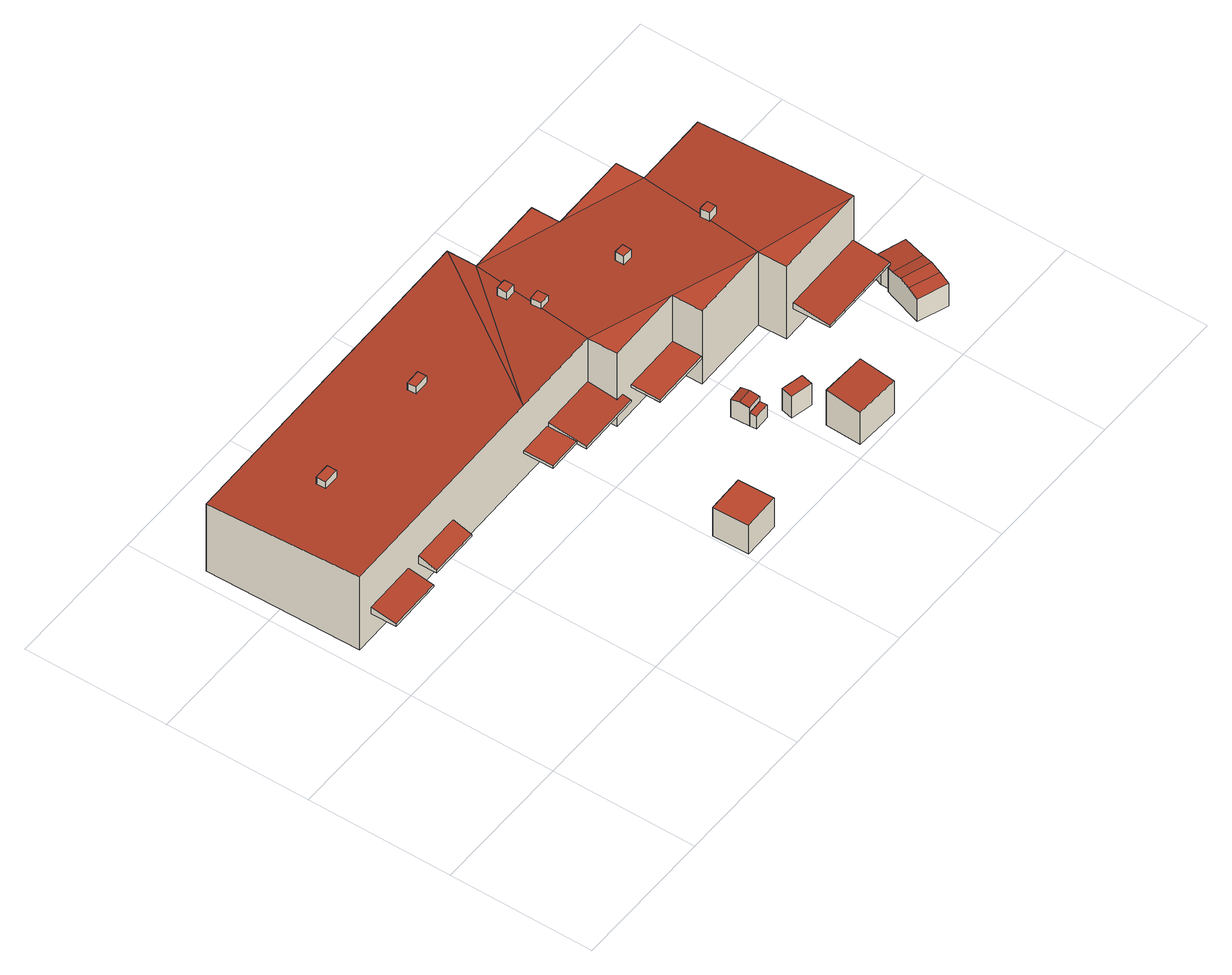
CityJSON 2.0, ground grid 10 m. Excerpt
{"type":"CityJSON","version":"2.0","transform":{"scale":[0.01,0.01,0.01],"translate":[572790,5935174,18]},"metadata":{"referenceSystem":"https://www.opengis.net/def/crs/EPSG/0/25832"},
"CityObjects":{
"building1":{"type":"Building","attributes":{"Grundfläche 2D":"6.405540","Grundhöhe NN":"19.329"},"geometry":[{"type":"Solid","lod":"3","boundaries":[[[[0,1,2,3]],[[4,5,3,2]],[[5,6,0,3]],[[6,7,1,0]],[[7,4,2,1]],[[7,6,5,4]]]],"semantics":{"surfaces":[{"type":"RoofSurface"},{"type":"WallSurface"},{"type":"GroundSurface"}],"values":[[0,1,1,1,1,2]]}}]},
"building2":{"type":"Building","attributes":{"Grundfläche 2D":"443.817178","Grundhöhe NN":"19.121"},"children":["building2-1","building2-2","building2-3","building2-4","building2-5","building2-6","building2-7","building2-8","building2-9","building2-10","building2-11"],"geometry":[{"type":"Solid","lod":"3","boundaries":[[[[8,9,10,11]],[[12,9,13,14,15]],[[12,10,9]],[[16,17,13]],[[18,19,17]],[[20,21,12,15,14,13,17,19,22,23]],[[24,25,19]],[[23,22,19,25,26,27,20]],[[28,21,20]],[[29,12,21]],[[30,31,13,9,8,32,33]],[[34,16,13,31,30,33,35,36]],[[35,37,38,39,17,16,34,36]],[[40,18,17,39,38,37,41,42]],[[18,40,42,41,43,19]],[[24,19,43,44]],[[26,25,24,44,45,46]],[[27,26,46,47]],[[20,27,47,48]],[[28,20,48,49]],[[21,28,49,50]],[[29,21,50,51]],[[12,29,51,52]],[[10,12,52,53]],[[11,10,53,54]],[[8,11,54,32]],[[32,54,53,52,51,50,49,48,47,46,45,44,43,41,37,35,33]]]],"semantics":{"surfaces":[{"type":"RoofSurface"},{"type":"WallSurface"},{"type":"GroundSurface"}],"values":[[0,0,0,0,0,0,0,0,0,0,1,1,1,1,1,1,1,1,1,1,1,1,1,1,1,1,2]]}}]},
"building2-1":{"type":"BuildingInstallation","parents":["building2"],"geometry":[{"type":"MultiSurface","lod":"3","boundaries":[[[55,56,57,58]],[[58,57,59,60]],[[55,58,60,61]],[[56,55,61,62]],[[57,56,62,59]]],"semantics":{"surfaces":[{"type":"RoofSurface"},{"type":"WallSurface"}],"values":[0,1,1,1,1]}}]},
"building2-2":{"type":"BuildingInstallation","parents":["building2"],"geometry":[{"type":"MultiSurface","lod":"3","boundaries":[[[63,64,65,66,67,68]],[[69,66,65,64,70,22]],[[67,66,69,71]],[[72,63,68,67,71,23]],[[64,63,72,70]]],"semantics":{"surfaces":[{"type":"RoofSurface"},{"type":"WallSurface"}],"values":[0,1,1,1,1]}}]},
"building2-3":{"type":"BuildingInstallation","parents":["building2"],"geometry":[{"type":"MultiSurface","lod":"3","boundaries":[[[73,74,75,76]],[[76,75,77,78]],[[73,76,78,79]],[[74,73,79,80]],[[75,74,80,77]]],"semantics":{"surfaces":[{"type":"RoofSurface"},{"type":"WallSurface"}],"values":[0,1,1,1,1]}}]},
"building2-4":{"type":"BuildingInstallation","parents":["building2"],"geometry":[{"type":"MultiSurface","lod":"3","boundaries":[[[81,82,83,84]],[[84,83,85,86]],[[81,84,86,87]],[[82,81,87,88]],[[83,82,88,85]]],"semantics":{"surfaces":[{"type":"RoofSurface"},{"type":"WallSurface"}],"values":[0,1,1,1,1]}}]},
"building2-5":{"type":"BuildingInstallation","parents":["building2"],"geometry":[{"type":"MultiSurface","lod":"3","boundaries":[[[89,90,91,92,93]],[[91,90,89,94,14,95]],[[95,96,92,91]],[[97,93,92,96,15]],[[97,94,89,93]]],"semantics":{"surfaces":[{"type":"RoofSurface"},{"type":"WallSurface"}],"values":[0,1,1,1,1]}}]},
"building2-6":{"type":"BuildingInstallation","parents":["building2"],"geometry":[{"type":"MultiSurface","lod":"3","boundaries":[[[98,99,100,101]],[[101,100,102,103]],[[98,101,103,104]],[[99,98,104,105]],[[100,99,105,102]]],"semantics":{"surfaces":[{"type":"RoofSurface"},{"type":"WallSurface"}],"values":[0,1,1,1,1]}}]},
"building2-7":{"type":"BuildingInstallation","parents":["building2"],"geometry":[{"type":"MultiSurface","lod":"3","boundaries":[[[106,107,108,109]],[[109,108,110,111]],[[106,109,111,112]],[[107,106,112,113]],[[107,113,110,108]],[[110,113,112,111]]],"semantics":{"surfaces":[{"type":"RoofSurface"},{"type":"WallSurface"},{"type":"OuterCeilingSurface"}],"values":[0,1,1,1,1,2]}}]},
"building2-8":{"type":"BuildingInstallation","parents":["building2"],"geometry":[{"type":"MultiSurface","lod":"3","boundaries":[[[114,115,116,117]],[[117,116,118,119]],[[114,117,119,120]],[[115,114,120,121]],[[115,121,118,116]],[[120,119,118,121]]],"semantics":{"surfaces":[{"type":"RoofSurface"},{"type":"WallSurface"},{"type":"OuterCeilingSurface"}],"values":[0,1,1,1,1,2]}}]},
"building2-9":{"type":"BuildingInstallation","parents":["building2"],"geometry":[{"type":"MultiSurface","lod":"3","boundaries":[[[31,122,123,124,125,34]],[[125,124,126,127]],[[34,36,30,31]],[[123,122,128,129]],[[124,123,129,126]],[[125,127,36,34]],[[31,30,128,122]],[[127,126,129,128,30,36]]],"semantics":{"surfaces":[{"type":"RoofSurface"},{"type":"WallSurface"},{"type":"OuterCeilingSurface"}],"values":[0,1,1,1,1,1,1,2]}}]},
"building2-10":{"type":"BuildingInstallation","parents":["building2"],"geometry":[{"type":"MultiSurface","lod":"3","boundaries":[[[130,131,132,133]],[[134,135,132,131]],[[135,136,133,132]],[[136,137,130,133]],[[137,134,131,130]],[[134,137,136,135]]],"semantics":{"surfaces":[{"type":"RoofSurface"},{"type":"WallSurface"},{"type":"OuterCeilingSurface"}],"values":[0,1,1,1,1,2]}}]},
"building2-11":{"type":"BuildingInstallation","parents":["building2"],"geometry":[{"type":"MultiSurface","lod":"3","boundaries":[[[40,39,138,139]],[[39,38,140,138]],[[40,42,38,39]],[[141,139,138,140]],[[141,42,40,139]],[[38,42,141,140]]],"semantics":{"surfaces":[{"type":"RoofSurface"},{"type":"WallSurface"},{"type":"OuterCeilingSurface"}],"values":[0,1,1,1,1,2]}}]},
"building3":{"type":"Building","attributes":{"Grundfläche 2D":"0.533774","Grundhöhe NN":"19.146"},"geometry":[{"type":"Solid","lod":"3","boundaries":[[[[142,143,144,145]],[[146,147,145,144]],[[147,148,142,145]],[[148,149,143,142]],[[149,146,144,143]],[[149,148,147,146]]]],"semantics":{"surfaces":[{"type":"RoofSurface"},{"type":"WallSurface"},{"type":"GroundSurface"}],"values":[[0,1,1,1,1,2]]}}]},
"building4":{"type":"Building","attributes":{"Grundfläche 2D":"1.388361","Grundhöhe NN":"19.131"},"geometry":[{"type":"Solid","lod":"3","boundaries":[[[[150,151,152]],[[150,152,153]],[[154,150,153,155]],[[151,150,154,156]],[[153,152,151,157,158]],[[155,153,158,159]],[[156,154,155,159,160]],[[151,156,160,157]],[[158,157,160,159]]]],"semantics":{"surfaces":[{"type":"RoofSurface"},{"type":"WallSurface"},{"type":"GroundSurface"}],"values":[[0,0,0,0,1,1,1,1,2]]}}]},
"building5":{"type":"Building","attributes":{"Grundfläche 2D":"1.262740","Grundhöhe NN":"19.126"},"geometry":[{"type":"Solid","lod":"3","boundaries":[[[[161,162,163,164]],[[165,166,164,163]],[[166,167,161,164]],[[167,168,162,161]],[[168,165,163,162]],[[168,167,166,165]]]],"semantics":{"surfaces":[{"type":"RoofSurface"},{"type":"WallSurface"},{"type":"GroundSurface"}],"values":[[0,1,1,1,1,2]]}}]},
"building6":{"type":"Building","attributes":{"Grundfläche 2D":"7.645011","Grundhöhe NN":"18.325"},"geometry":[{"type":"Solid","lod":"3","boundaries":[[[[169,170,171,172]],[[173,174,172,171]],[[174,175,169,172]],[[175,176,170,169]],[[176,173,171,170]],[[176,175,174,173]]]],"semantics":{"surfaces":[{"type":"RoofSurface"},{"type":"WallSurface"},{"type":"GroundSurface"}],"values":[[0,1,1,1,1,2]]}}]},
"building7":{"type":"Building","attributes":{"Grundfläche 2D":"9.064296","Grundhöhe NN":"19.121"},"children":["building7-1"],"geometry":[{"type":"Solid","lod":"3","boundaries":[[[[177,178,179,180]],[[181,178,177,182]],[[183,181,182,184]],[[185,186,187,183,184,188,189]],[[180,179,190,191]],[[192,188,184,182,177,180,191,193]],[[189,188,192,194]],[[185,189,194,195]],[[186,185,195,196]],[[187,186,196,197]],[[190,179,178,181,183,187,197,198]],[[190,198,197,196,195,194,192,193,191]]]],"semantics":{"surfaces":[{"type":"RoofSurface"},{"type":"WallSurface"},{"type":"GroundSurface"}],"values":[[0,0,0,0,1,1,1,1,1,1,1,2]]}}]},
"building7-1":{"type":"BuildingInstallation","parents":["building7"],"geometry":[{"type":"MultiSurface","lod":"3","boundaries":[[[199,200,201,202,203,204,205]],[[203,202,206,207]],[[205,204,203,207,208]],[[201,200,199,205,208,209]],[[201,209,206,202]],[[208,207,206,209]]],"semantics":{"surfaces":[{"type":"RoofSurface"},{"type":"WallSurface"},{"type":"OuterCeilingSurface"}],"values":[0,1,1,1,1,2]}}]}
},
"vertices":[
[2202,284,374],[1945,277,374],[1952,28,374],[2208,35,374],[1952,28,133],[2208,35,133],[2202,284,133],[1945,277,133],
[60,1402,726],[1686,1427,726],[2443,2511,677],[43,2474,677],[2446,2309,677],[2327,1437,726],[2376,1797,706],[2386,1869,702],[2330,1231,726],[2880,1239,726],[2883,1032,726],[3444,1041,726],[3564,1932,677],[3003,2121,677],[3495,1416,706],[3504,1482,702],[3448,844,726],[4105,854,726],[4115,854,726],[4098,1940,677],[3561,2129,677],[3000,2318,677],[2327,1437,310],[2327,1437,366],[60,1402,112],[2327,1437,112],[2330,1231,339],[2330,1231,112],[2330,1231,310],[2880,1239,112],[2880,1239,325],[2880,1239,345],[2883,1032,345],[2883,1032,112],[2883,1032,325],[3444,1041,112],[3448,844,112],[4105,854,112],[4115,854,112],[4098,1940,112],[3564,1932,112],[3561,2129,112],[3003,2121,112],[3000,2318,112],[2446,2309,112],[2443,2511,112],[43,2474,112],
[2930,1678,774],[2928,1616,774],[2998,1614,774],[2999,1676,774],[2998,1614,704],[2999,1676,701],[2930,1678,702],[2928,1616,705],
[3488,1482,774],[3489,1416,774],[3495,1416,774],[3556,1417,774],[3555,1483,774],[3504,1482,774],[3556,1417,706],[3489,1416,706],[3555,1483,702],[3488,1482,702],
[1526,2054,756],[1421,2052,756],[1422,1992,756],[1527,1994,756],[1422,1992,700],[1527,1994,700],[1526,2054,697],[1421,2052,697],
[2322,2071,756],[2323,2003,756],[2394,2005,756],[2393,2072,756],[2394,2005,694],[2393,2072,690],[2322,2071,690],[2323,2003,694],
[2373,1797,756],[2376,1797,756],[2443,1800,756],[2440,1871,756],[2370,1868,756],[2373,1797,706],[2443,1800,705],[2440,1871,701],[2370,1868,702],
[630,2044,756],[523,2044,756],[523,1978,756],[631,1978,756],[523,1978,700],[631,1978,700],[630,2044,697],[523,2044,697],
[543,1232,345],[540,1409,378],[166,1404,378],[169,1226,345],[166,1404,325],[169,1226,325],[543,1232,325],[540,1409,325],
[986,1285,348],[984,1416,392],[639,1411,392],[641,1280,348],[639,1411,328],[641,1280,328],[986,1285,328],[984,1416,328],
[1934,1431,366],[1939,1161,330],[2383,1168,330],[2382,1232,339],[2383,1168,310],[2382,1232,310],[1934,1431,310],[1939,1161,310],
[1925,1222,348],[1922,1431,348],[1686,1427,348],[1689,1218,348],[1922,1431,328],[1686,1427,328],[1689,1218,328],[1925,1222,328],
[2465,1233,345],[2468,1025,345],[2465,1233,325],[2468,1025,325],
[2779,570,222],[2887,576,222],[2884,625,222],[2776,619,222],[2884,625,115],[2776,619,115],[2779,570,115],[2887,576,115],
[2773,687,276],[2769,747,263],[2773,686,276],[2776,619,263],[2880,692,276],[2884,625,263],[2877,754,263],[2769,747,113],[2776,619,113],[2884,625,113],[2877,754,113],
[2987,541,294],[2968,460,294],[3116,426,294],[3134,508,294],[3116,426,113],[3134,508,113],[2987,541,113],[2968,460,113],
[3400,52,305],[3410,298,327],[3099,311,327],[3089,66,305],[3099,311,32],[3089,66,32],[3400,52,32],[3410,298,32],
[4229,327,318],[4024,400,318],[3996,320,300],[4202,245,300],[4049,475,330],[4255,404,330],[4074,548,318],[4281,482,318],[4108,659,306],[4109,593,313],[4090,592,314],[4335,647,300],[4132,713,300],[3996,320,112],[4202,245,112],[4335,647,112],[4255,404,112],[4132,713,112],[4108,659,112],[4109,593,112],[4090,592,112],[4074,548,112],
[4108,659,346],[4107,713,352],[4105,854,366],[3508,845,366],[3512,583,339],[4090,592,339],[4109,593,339],[3508,845,319],[3512,583,319],[4109,593,319],[4105,854,319]
]}
